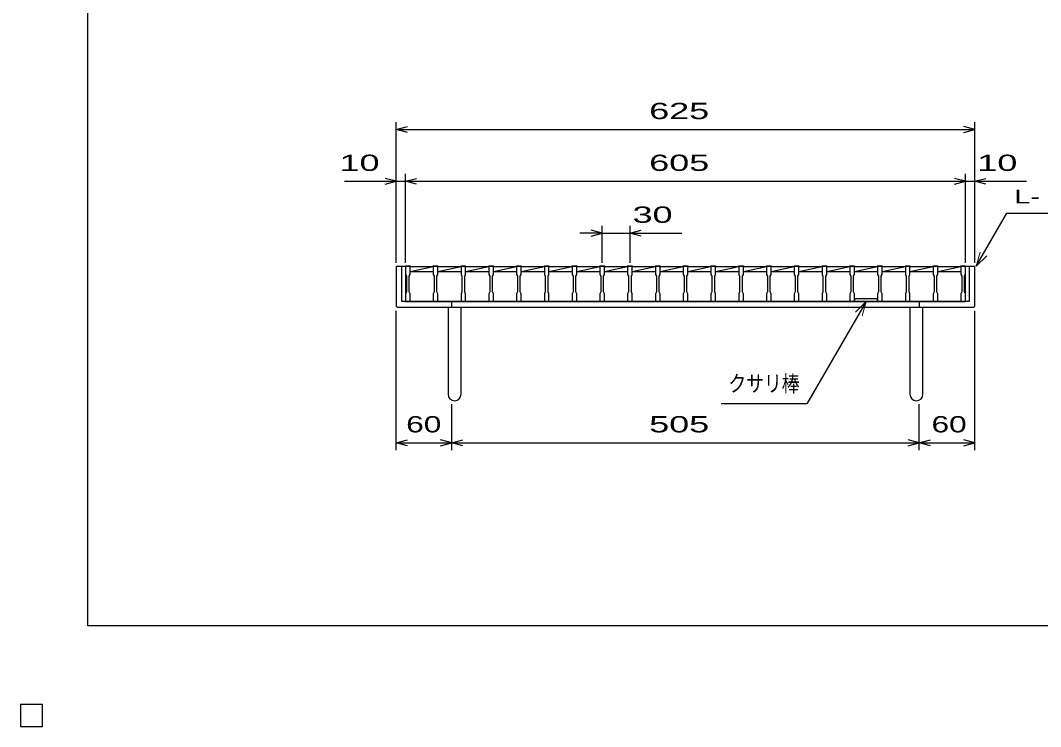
# Model space of a CAD drawing. Units: millimetres, scale not verified. Extents: x -1456 to 1385, y -1026 to 843.
# Drawn here: x -1456 to -354, y -1026 to -263 of the extents above; entities that cross this region are included whole.
import ezdxf
from ezdxf.enums import TextEntityAlignment as Align

# ---------------------------------------------------------------- set-up
doc = ezdxf.new("R2010")
doc.units = ezdxf.units.MM
doc.header["$LTSCALE"] = 8
for name, color, linetype, lineweight in [('0_2', 150, 'Continuous', 25), ('16', 3, 'Continuous', 25), ('19', 6, 'Continuous', 25), ('22', 4, 'Continuous', 25), ('24', 2, 'Continuous', 25), ('32', 4, 'Continuous', 25)]:
    doc.layers.add(name, color=color, linetype=linetype, lineweight=lineweight)
doc.styles.add('ベクトル', font='')
doc.styles.get('ベクトル').set_extended_font_data('ベクトル')

msp = doc.modelspace()

# ---------------------------------------------------------------- linework, layer by layer
at = {"layer": '0_2'}
for p, q in [((-1383.2, -917.2), (-1383.2, 842.8)), ((1384.8, -917.2), (-1383.2, -917.2)), ((-1432, -1002), (-1456, -1002)), ((-1456, -1002), (-1456, -1026)), ((-1432, -1002), (-1456, -1002)), ((-1456, -1002), (-1456, -1026)), ((-1432, -1002), (-1456, -1002)), ((-1456, -1002), (-1456, -1026)), ((-1432, -1002), (-1456, -1002)), ((-1456, -1002), (-1456, -1026)), ((-1432, -1002), (-1456, -1002)), ((-1456, -1002), (-1456, -1026)), ((-1432, -1026), (-1432, -1002)), ((-1432, -1026), (-1432, -1002)), ((-1432, -1026), (-1432, -1002)), ((-1432, -1026), (-1432, -1002)), ((-1432, -1026), (-1432, -1002)), ((-1456, -1026), (-1432, -1026)), ((-1456, -1026), (-1432, -1026)), ((-1456, -1026), (-1432, -1026)), ((-1456, -1026), (-1432, -1026)), ((-1456, -1026), (-1432, -1026))]:
    msp.add_line(p, q, dxfattribs=at)
at = {"layer": '16'}
for p, q in [((-1040, -529), (-1040, -528.3)), ((-1040, -528.3), (-1035, -528.3)), ((-1040, -529), (-1040, -537.5)), ((-1035, -529), (-1040, -529)), ((-1040, -529), (-1040, -567)), ((-1035, -528.3), (-1035, -529)), ((-1035, -537.5), (-1035, -529)), ((-1035, -529), (-1010, -529)), ((-1035, -534.5), (-1010, -529)), ((-1010, -529), (-1010, -528.3)), ((-1010, -528.3), (-1005, -528.3)), ((-1010, -529), (-1010, -537.5)), ((-1005, -529), (-1010, -529)), ((-1005, -528.3), (-1005, -529)), ((-1005, -537.5), (-1005, -529)), ((-1005, -529), (-980, -529)), ((-1005, -534.5), (-980, -529)), ((-980, -529), (-980, -528.3)), ((-980, -528.3), (-975, -528.3)), ((-980, -529), (-980, -537.5)), ((-975, -529), (-980, -529)), ((-975, -528.3), (-975, -529)), ((-975, -537.5), (-975, -529)), ((-975, -529), (-950, -529)), ((-975, -534.5), (-950, -529)), ((-950, -529), (-950, -528.3)), ((-950, -528.3), (-945, -528.3)), ((-950, -529), (-950, -537.5)), ((-945, -529), (-950, -529)), ((-945, -528.3), (-945, -529)), ((-945, -537.5), (-945, -529)), ((-945, -529), (-920, -529)), ((-945, -534.5), (-920, -529)), ((-920, -529), (-920, -528.3)), ((-920, -528.3), (-915, -528.3)), ((-920, -529), (-920, -537.5)), ((-915, -529), (-920, -529)), ((-915, -528.3), (-915, -529)), ((-915, -537.5), (-915, -529)), ((-915, -529), (-890, -529)), ((-915, -534.5), (-890, -529)), ((-890, -529), (-890, -528.3)), ((-890, -528.3), (-885, -528.3)), ((-890, -529), (-890, -537.5)), ((-885, -529), (-890, -529)), ((-885, -528.3), (-885, -529)), ((-885, -537.5), (-885, -529)), ((-885, -529), (-860, -529)), ((-885, -534.5), (-860, -529)), ((-860, -529), (-860, -528.3)), ((-860, -528.3), (-855, -528.3)), ((-860, -529), (-860, -537.5)), ((-855, -529), (-860, -529)), ((-855, -528.3), (-855, -529)), ((-855, -537.5), (-855, -529)), ((-855, -529), (-830, -529)), ((-855, -534.5), (-830, -529)), ((-830, -529), (-830, -528.3)), ((-830, -528.3), (-825, -528.3)), ((-830, -529), (-830, -537.5)), ((-825, -529), (-830, -529)), ((-825, -528.3), (-825, -529)), ((-825, -537.5), (-825, -529)), ((-825, -529), (-800, -529)), ((-825, -534.5), (-800, -529)), ((-800, -529), (-800, -528.3)), ((-800, -528.3), (-795, -528.3)), ((-800, -529), (-800, -537.5)), ((-795, -529), (-800, -529)), ((-795, -528.3), (-795, -529)), ((-795, -537.5), (-795, -529)), ((-795, -529), (-770, -529)), ((-795, -534.5), (-770, -529)), ((-770, -529), (-770, -528.3)), ((-770, -528.3), (-765, -528.3)), ((-770, -529), (-770, -537.5)), ((-765, -529), (-770, -529)), ((-765, -528.3), (-765, -529)), ((-765, -537.5), (-765, -529)), ((-765, -529), (-740, -529)), ((-765, -534.5), (-740, -529)), ((-740, -529), (-740, -528.3)), ((-740, -528.3), (-735, -528.3)), ((-740, -529), (-740, -537.5)), ((-735, -529), (-740, -529)), ((-735, -528.3), (-735, -529)), ((-735, -537.5), (-735, -529)), ((-735, -529), (-710, -529)), ((-735, -534.5), (-710, -529)), ((-710, -529), (-710, -528.3)), ((-710, -528.3), (-705, -528.3)), ((-710, -529), (-710, -537.5)), ((-705, -529), (-710, -529)), ((-705, -528.3), (-705, -529)), ((-705, -537.5), (-705, -529)), ((-705, -529), (-680, -529)), ((-705, -534.5), (-680, -529)), ((-680, -529), (-680, -528.3)), ((-680, -528.3), (-675, -528.3)), ((-680, -529), (-680, -537.5)), ((-675, -529), (-680, -529)), ((-675, -528.3), (-675, -529)), ((-675, -537.5), (-675, -529)), ((-675, -529), (-650, -529)), ((-675, -534.5), (-650, -529)), ((-650, -529), (-650, -528.3)), ((-650, -528.3), (-645, -528.3)), ((-650, -529), (-650, -537.5)), ((-645, -529), (-650, -529)), ((-645, -528.3), (-645, -529)), ((-645, -537.5), (-645, -529)), ((-645, -529), (-620, -529)), ((-645, -534.5), (-620, -529)), ((-620, -529), (-620, -528.3)), ((-620, -528.3), (-615, -528.3)), ((-620, -529), (-620, -537.5)), ((-615, -529), (-620, -529)), ((-615, -528.3), (-615, -529)), ((-615, -537.5), (-615, -529)), ((-615, -529), (-590, -529)), ((-615, -534.5), (-590, -529)), ((-590, -529), (-590, -528.3)), ((-590, -528.3), (-585, -528.3)), ((-590, -529), (-590, -537.5)), ((-585, -529), (-590, -529)), ((-585, -528.3), (-585, -529)), ((-585, -537.5), (-585, -529)), ((-585, -529), (-560, -529)), ((-585, -534.5), (-560, -529)), ((-560, -529), (-560, -528.3)), ((-560, -528.3), (-555, -528.3)), ((-560, -529), (-560, -537.5)), ((-555, -529), (-560, -529)), ((-555, -528.3), (-555, -529)), ((-555, -537.5), (-555, -529)), ((-555, -529), (-530, -529)), ((-555, -534.5), (-530, -529)), ((-530, -529), (-530, -528.3)), ((-530, -528.3), (-525, -528.3)), ((-530, -529), (-530, -537.5)), ((-525, -529), (-530, -529)), ((-525, -528.3), (-525, -529)), ((-525, -537.5), (-525, -529)), ((-525, -529), (-500, -529)), ((-525, -534.5), (-500, -529)), ((-500, -529), (-500, -528.3)), ((-500, -528.3), (-495, -528.3)), ((-500, -529), (-500, -537.5)), ((-495, -529), (-500, -529)), ((-495, -528.3), (-495, -529)), ((-495, -537.5), (-495, -529)), ((-495, -529), (-470, -529)), ((-495, -534.5), (-470, -529)), ((-470, -529), (-470, -528.3)), ((-470, -528.3), (-465, -528.3)), ((-470, -529), (-470, -537.5)), ((-465, -529), (-470, -529)), ((-465, -528.3), (-465, -529)), ((-465, -537.5), (-465, -529)), ((-465, -529), (-440, -529)), ((-465, -534.5), (-440, -529)), ((-440, -529), (-440, -528.3)), ((-440, -528.3), (-435, -528.3)), ((-440, -529), (-440, -537.5)), ((-435, -529), (-440, -529)), ((-435, -528.3), (-435, -529)), ((-435, -537.5), (-435, -529)), ((-435, -567), (-435, -529)), ((-1040, -537.5), (-1039, -539.5)), ((-1039, -539.5), (-1039, -556.5)), ((-1036, -539.5), (-1035, -537.5)), ((-1036, -556.5), (-1036, -539.5)), ((-1035, -534.5), (-1010, -534.5)), ((-1010, -537.5), (-1009, -539.5)), ((-1009, -539.5), (-1009, -556.5)), ((-1006, -539.5), (-1005, -537.5)), ((-1006, -556.5), (-1006, -539.5)), ((-1005, -534.5), (-980, -534.5)), ((-980, -537.5), (-979, -539.5)), ((-979, -539.5), (-979, -556.5)), ((-976, -539.5), (-975, -537.5)), ((-976, -556.5), (-976, -539.5)), ((-975, -534.5), (-950, -534.5)), ((-950, -537.5), (-949, -539.5)), ((-949, -539.5), (-949, -556.5)), ((-946, -539.5), (-945, -537.5)), ((-946, -556.5), (-946, -539.5)), ((-945, -534.5), (-920, -534.5)), ((-920, -537.5), (-919, -539.5)), ((-919, -539.5), (-919, -556.5)), ((-916, -539.5), (-915, -537.5)), ((-916, -556.5), (-916, -539.5)), ((-915, -534.5), (-890, -534.5)), ((-890, -537.5), (-889, -539.5)), ((-889, -539.5), (-889, -556.5)), ((-886, -539.5), (-885, -537.5)), ((-886, -556.5), (-886, -539.5)), ((-885, -534.5), (-860, -534.5)), ((-860, -537.5), (-859, -539.5)), ((-859, -539.5), (-859, -556.5)), ((-856, -539.5), (-855, -537.5)), ((-856, -556.5), (-856, -539.5)), ((-855, -534.5), (-830, -534.5)), ((-830, -537.5), (-829, -539.5)), ((-829, -539.5), (-829, -556.5)), ((-826, -539.5), (-825, -537.5)), ((-826, -556.5), (-826, -539.5)), ((-825, -534.5), (-800, -534.5)), ((-800, -537.5), (-799, -539.5)), ((-799, -539.5), (-799, -556.5)), ((-796, -539.5), (-795, -537.5)), ((-796, -556.5), (-796, -539.5)), ((-795, -534.5), (-770, -534.5)), ((-770, -537.5), (-769, -539.5)), ((-769, -539.5), (-769, -556.5)), ((-766, -539.5), (-765, -537.5)), ((-766, -556.5), (-766, -539.5)), ((-765, -534.5), (-740, -534.5)), ((-740, -537.5), (-739, -539.5)), ((-739, -539.5), (-739, -556.5)), ((-736, -539.5), (-735, -537.5)), ((-736, -556.5), (-736, -539.5)), ((-735, -534.5), (-710, -534.5)), ((-710, -537.5), (-709, -539.5)), ((-709, -539.5), (-709, -556.5)), ((-706, -539.5), (-705, -537.5)), ((-706, -556.5), (-706, -539.5)), ((-705, -534.5), (-680, -534.5)), ((-680, -537.5), (-679, -539.5)), ((-679, -539.5), (-679, -556.5)), ((-676, -539.5), (-675, -537.5)), ((-676, -556.5), (-676, -539.5)), ((-675, -534.5), (-650, -534.5)), ((-650, -537.5), (-649, -539.5)), ((-649, -539.5), (-649, -556.5)), ((-646, -539.5), (-645, -537.5)), ((-646, -556.5), (-646, -539.5)), ((-645, -534.5), (-620, -534.5)), ((-620, -537.5), (-619, -539.5)), ((-619, -539.5), (-619, -556.5)), ((-616, -539.5), (-615, -537.5)), ((-616, -556.5), (-616, -539.5)), ((-615, -534.5), (-590, -534.5)), ((-590, -537.5), (-589, -539.5)), ((-589, -539.5), (-589, -556.5)), ((-586, -539.5), (-585, -537.5)), ((-586, -556.5), (-586, -539.5)), ((-585, -534.5), (-560, -534.5)), ((-560, -537.5), (-559, -539.5)), ((-559, -539.5), (-559, -556.5)), ((-556, -539.5), (-555, -537.5)), ((-556, -556.5), (-556, -539.5)), ((-555, -534.5), (-530, -534.5)), ((-530, -537.5), (-529, -539.5)), ((-529, -539.5), (-529, -556.5)), ((-526, -539.5), (-525, -537.5)), ((-526, -556.5), (-526, -539.5)), ((-525, -534.5), (-500, -534.5)), ((-500, -537.5), (-499, -539.5)), ((-499, -539.5), (-499, -556.5)), ((-496, -539.5), (-495, -537.5)), ((-496, -556.5), (-496, -539.5)), ((-495, -534.5), (-470, -534.5)), ((-470, -537.5), (-469, -539.5)), ((-469, -539.5), (-469, -556.5)), ((-466, -539.5), (-465, -537.5)), ((-466, -556.5), (-466, -539.5)), ((-465, -534.5), (-440, -534.5)), ((-440, -537.5), (-439, -539.5)), ((-439, -539.5), (-439, -556.5)), ((-436, -539.5), (-435, -537.5)), ((-436, -556.5), (-436, -539.5)), ((-1039, -556.5), (-1040, -558.5)), ((-1040, -558.5), (-1040, -567)), ((-1035, -558.5), (-1036, -556.5)), ((-1035, -567), (-1035, -558.5)), ((-1009, -556.5), (-1010, -558.5)), ((-1010, -558.5), (-1010, -567)), ((-1005, -558.5), (-1006, -556.5)), ((-1005, -567), (-1005, -558.5)), ((-979, -556.5), (-980, -558.5)), ((-980, -558.5), (-980, -567)), ((-975, -558.5), (-976, -556.5)), ((-975, -567), (-975, -558.5)), ((-949, -556.5), (-950, -558.5)), ((-950, -558.5), (-950, -567)), ((-945, -558.5), (-946, -556.5)), ((-945, -567), (-945, -558.5)), ((-919, -556.5), (-920, -558.5)), ((-920, -558.5), (-920, -567)), ((-915, -558.5), (-916, -556.5)), ((-915, -567), (-915, -558.5)), ((-889, -556.5), (-890, -558.5)), ((-890, -558.5), (-890, -567)), ((-885, -558.5), (-886, -556.5)), ((-885, -567), (-885, -558.5)), ((-859, -556.5), (-860, -558.5)), ((-860, -558.5), (-860, -567)), ((-855, -558.5), (-856, -556.5)), ((-855, -567), (-855, -558.5)), ((-829, -556.5), (-830, -558.5)), ((-830, -558.5), (-830, -567)), ((-825, -558.5), (-826, -556.5)), ((-825, -567), (-825, -558.5)), ((-799, -556.5), (-800, -558.5)), ((-800, -558.5), (-800, -567)), ((-795, -558.5), (-796, -556.5)), ((-795, -567), (-795, -558.5)), ((-769, -556.5), (-770, -558.5)), ((-770, -558.5), (-770, -567)), ((-765, -558.5), (-766, -556.5)), ((-765, -567), (-765, -558.5)), ((-739, -556.5), (-740, -558.5)), ((-740, -558.5), (-740, -567)), ((-735, -558.5), (-736, -556.5)), ((-735, -567), (-735, -558.5)), ((-709, -556.5), (-710, -558.5)), ((-710, -558.5), (-710, -567)), ((-705, -558.5), (-706, -556.5)), ((-705, -567), (-705, -558.5)), ((-679, -556.5), (-680, -558.5)), ((-680, -558.5), (-680, -567)), ((-675, -558.5), (-676, -556.5)), ((-675, -567), (-675, -558.5)), ((-649, -556.5), (-650, -558.5)), ((-650, -558.5), (-650, -567)), ((-645, -558.5), (-646, -556.5)), ((-645, -567), (-645, -558.5)), ((-619, -556.5), (-620, -558.5)), ((-620, -558.5), (-620, -567)), ((-615, -558.5), (-616, -556.5)), ((-615, -567), (-615, -558.5)), ((-589, -556.5), (-590, -558.5)), ((-590, -558.5), (-590, -567)), ((-585, -558.5), (-586, -556.5)), ((-585, -567), (-585, -558.5)), ((-559, -556.5), (-560, -558.5)), ((-560, -558.5), (-560, -567)), ((-555, -558.5), (-556, -556.5)), ((-555, -567), (-555, -558.5)), ((-529, -556.5), (-530, -558.5)), ((-530, -558.5), (-530, -567)), ((-525, -558.5), (-526, -556.5)), ((-525, -567), (-525, -558.5)), ((-499, -556.5), (-500, -558.5)), ((-500, -558.5), (-500, -567)), ((-495, -558.5), (-496, -556.5)), ((-495, -567), (-495, -558.5)), ((-469, -556.5), (-470, -558.5)), ((-470, -558.5), (-470, -567)), ((-465, -558.5), (-466, -556.5)), ((-465, -567), (-465, -558.5)), ((-439, -556.5), (-440, -558.5)), ((-440, -558.5), (-440, -567)), ((-435, -558.5), (-436, -556.5)), ((-435, -567), (-435, -558.5)), ((-1040, -567), (-1035, -567)), ((-1035, -567), (-1010, -567)), ((-1010, -567), (-1005, -567)), ((-1005, -567), (-980, -567)), ((-980, -567), (-975, -567)), ((-975, -567), (-950, -567)), ((-950, -567), (-945, -567)), ((-945, -567), (-920, -567)), ((-920, -567), (-915, -567)), ((-915, -567), (-890, -567)), ((-890, -567), (-885, -567)), ((-885, -567), (-860, -567)), ((-860, -567), (-855, -567)), ((-855, -567), (-830, -567)), ((-830, -567), (-825, -567)), ((-825, -567), (-800, -567)), ((-800, -567), (-795, -567)), ((-795, -567), (-770, -567)), ((-770, -567), (-765, -567)), ((-765, -567), (-740, -567)), ((-740, -567), (-735, -567)), ((-735, -567), (-710, -567)), ((-710, -567), (-705, -567)), ((-705, -567), (-680, -567)), ((-680, -567), (-675, -567)), ((-675, -567), (-650, -567)), ((-650, -567), (-645, -567)), ((-645, -567), (-620, -567)), ((-620, -567), (-615, -567)), ((-615, -567), (-590, -567)), ((-590, -567), (-585, -567)), ((-585, -567), (-560, -567)), ((-560, -567), (-555, -567)), ((-555, -567), (-530, -567)), ((-530, -567), (-525, -567)), ((-525, -567), (-500, -567)), ((-500, -567), (-495, -567)), ((-495, -567), (-470, -567)), ((-470, -567), (-465, -567)), ((-465, -567), (-440, -567)), ((-440, -567), (-435, -567)), ((-1432, -1002), (-1456, -1002)), ((-1456, -1002), (-1456, -1026)), ((-1432, -1002), (-1456, -1002)), ((-1456, -1002), (-1456, -1026)), ((-1432, -1002), (-1456, -1002)), ((-1456, -1002), (-1456, -1026)), ((-1432, -1002), (-1456, -1002)), ((-1456, -1002), (-1456, -1026)), ((-1432, -1002), (-1456, -1002)), ((-1456, -1002), (-1456, -1026)), ((-1432, -1026), (-1432, -1002)), ((-1432, -1026), (-1432, -1002)), ((-1432, -1026), (-1432, -1002)), ((-1432, -1026), (-1432, -1002)), ((-1432, -1026), (-1432, -1002)), ((-1456, -1026), (-1432, -1026)), ((-1456, -1026), (-1432, -1026)), ((-1456, -1026), (-1432, -1026)), ((-1456, -1026), (-1432, -1026)), ((-1456, -1026), (-1432, -1026))]:
    msp.add_line(p, q, dxfattribs=at)
at = {"layer": '19'}
for p, q in [((-1040, -529), (-1050, -529)), ((-1050, -529), (-1050, -572)), ((-1044, -567), (-1044, -529)), ((-425, -529), (-435, -529)), ((-431, -529), (-431, -567)), ((-425, -572), (-425, -529)), ((-1050, -572), (-1049, -573)), ((-1049, -573), (-426, -573)), ((-431, -567), (-1044, -567)), ((-994, -573), (-994, -667)), ((-990, -573), (-990, -567)), ((-980, -667), (-980, -573)), ((-495, -573), (-495, -667)), ((-485, -567), (-485, -573)), ((-481, -667), (-481, -573)), ((-426, -573), (-425, -572))]:
    msp.add_line(p, q, dxfattribs=at)
at = {"layer": '19', "color": 4}
for p, q in [((-542.5, -567), (-606.313, -677.527)), ((-606.313, -677.527), (-699.113, -677.527))]:
    msp.add_line(p, q, dxfattribs=at)
at = {"layer": '19', "color": 3}
for p, q in [((-530, -564), (-555, -564)), ((-555, -564), (-555, -567)), ((-555, -567), (-530, -567)), ((-530, -567), (-530, -564))]:
    msp.add_line(p, q, dxfattribs=at)
at = {"layer": '19', "color": 4, "lineweight": 13}
for p, q in [((-542.5, -567), (-553.814, -578.314)), ((-546.641, -582.455), (-542.5, -567))]:
    msp.add_line(p, q, dxfattribs=at)
at = {"layer": '19'}
for centre in [(-987, -667), (-488, -667)]:
    msp.add_arc(centre, 7, 180, 0, dxfattribs=at)
at = {"layer": '22'}
for p, q in [((-1050, -525), (-1050, -373)), ((-425, -525), (-425, -373)), ((-1050, -381), (-1038, -377.8)), ((-1038, -384.2), (-1050, -381)), ((-1050, -381), (-425, -381)), ((-425, -381), (-437, -377.8)), ((-437, -384.2), (-425, -381)), ((-1050, -525), (-1050, -429)), ((-1040, -525), (-1040, -429)), ((-435, -525), (-435, -429)), ((-425, -525), (-425, -429)), ((-1106, -437), (-1050, -437)), ((-1050, -437), (-1062, -433.8)), ((-1062, -440.2), (-1050, -437)), ((-1050, -437), (-1040, -437)), ((-1040, -437), (-1028, -433.8)), ((-1028, -440.2), (-1040, -437)), ((-1040, -437), (-435, -437)), ((-435, -437), (-447, -433.8)), ((-447, -440.2), (-435, -437)), ((-435, -437), (-425, -437)), ((-425, -437), (-413, -433.8)), ((-413, -440.2), (-425, -437)), ((-425, -437), (-369, -437)), ((-423.435, -528.834), (-390.309, -471.459)), ((-390.309, -471.459), (-224.37, -471.459)), ((-827.5, -493), (-851.5, -493)), ((-827.5, -493), (-839.5, -489.8)), ((-839.5, -496.2), (-827.5, -493)), ((-827.5, -525), (-827.5, -485)), ((-827.5, -493), (-797.5, -493)), ((-797.5, -485), (-797.5, -525)), ((-797.5, -493), (-785.5, -489.8)), ((-785.5, -496.2), (-797.5, -493)), ((-797.5, -493), (-741.5, -493)), ((-1050, -727.4), (-1050, -577)), ((-425, -727.4), (-425, -577)), ((-990, -727.4), (-990, -677.8)), ((-485, -727.4), (-485, -677.8)), ((-1050, -719.4), (-1038, -716.2)), ((-990, -719.4), (-1002, -716.2)), ((-990, -719.4), (-978, -716.2)), ((-485, -719.4), (-497, -716.2)), ((-485, -719.4), (-473, -716.2)), ((-425, -719.4), (-437, -716.2)), ((-1038, -722.6), (-1050, -719.4)), ((-1050, -719.4), (-990, -719.4)), ((-1002, -722.6), (-990, -719.4)), ((-978, -722.6), (-990, -719.4)), ((-990, -719.4), (-485, -719.4)), ((-497, -722.6), (-485, -719.4)), ((-473, -722.6), (-485, -719.4)), ((-485, -719.4), (-425, -719.4)), ((-437, -722.6), (-425, -719.4))]:
    msp.add_line(p, q, dxfattribs=at)
at = {"layer": '22', "lineweight": 13}
for p, q in [((-419.294, -513.38), (-423.435, -528.834)), ((-423.435, -528.834), (-412.121, -517.521))]:
    msp.add_line(p, q, dxfattribs=at)
at = {"layer": '22', "color": 2}
for p, q in [((-1432, -1002), (-1456, -1002)), ((-1456, -1002), (-1456, -1026)), ((-1432, -1002), (-1456, -1002)), ((-1456, -1002), (-1456, -1026)), ((-1432, -1002), (-1456, -1002)), ((-1456, -1002), (-1456, -1026)), ((-1432, -1026), (-1432, -1002)), ((-1432, -1026), (-1432, -1002)), ((-1432, -1026), (-1432, -1002)), ((-1456, -1026), (-1432, -1026)), ((-1456, -1026), (-1432, -1026)), ((-1456, -1026), (-1432, -1026))]:
    msp.add_line(p, q, dxfattribs=at)
at = {"layer": '24', "color": 4}
for p, q in [((-1432, -1002), (-1456, -1002)), ((-1456, -1002), (-1456, -1026)), ((-1432, -1002), (-1456, -1002)), ((-1456, -1002), (-1456, -1026)), ((-1432, -1002), (-1456, -1002)), ((-1456, -1002), (-1456, -1026)), ((-1432, -1026), (-1432, -1002)), ((-1432, -1026), (-1432, -1002)), ((-1432, -1026), (-1432, -1002)), ((-1456, -1026), (-1432, -1026)), ((-1456, -1026), (-1432, -1026)), ((-1456, -1026), (-1432, -1026))]:
    msp.add_line(p, q, dxfattribs=at)
at = {"layer": '32'}
for p, q in [((-1432, -1002), (-1456, -1002)), ((-1456, -1002), (-1456, -1026)), ((-1432, -1002), (-1456, -1002)), ((-1456, -1002), (-1456, -1026)), ((-1432, -1002), (-1456, -1002)), ((-1456, -1002), (-1456, -1026)), ((-1432, -1002), (-1456, -1002)), ((-1456, -1002), (-1456, -1026)), ((-1432, -1002), (-1456, -1002)), ((-1456, -1002), (-1456, -1026)), ((-1432, -1026), (-1432, -1002)), ((-1432, -1026), (-1432, -1002)), ((-1432, -1026), (-1432, -1002)), ((-1432, -1026), (-1432, -1002)), ((-1432, -1026), (-1432, -1002)), ((-1456, -1026), (-1432, -1026)), ((-1456, -1026), (-1432, -1026)), ((-1456, -1026), (-1432, -1026)), ((-1456, -1026), (-1432, -1026)), ((-1456, -1026), (-1432, -1026))]:
    msp.add_line(p, q, dxfattribs=at)

# ---------------------------------------------------------------- texts
at = {"layer": '19', "color": 2, "style": 'ベクトル', "width": 0.8}
msp.add_text('クサリ棒', height=17.6, dxfattribs=at).set_placement((-614.313, -669.527), align=Align.BOTTOM_RIGHT)
at = {"layer": '22', "color": 2, "style": 'ベクトル'}
for s, height, width, p in [(' 625 ', 17.6, 1.65, (-787.5, -361)), (' 10 ', 17.6, 1.65, (-1122, -417)), (' 605 ', 17.6, 1.65, (-787.5, -417)), (' 10 ', 17.6, 1.65, (-433, -417)), ('L-', 14.66, 1.6, (-382.309, -453.459)), (' 30 ', 17.6, 1.65, (-805.5, -473)), ('60', 17.6, 1.45, (-1039.239, -699.4)), (' 505', 17.6, 1.65, (-787.5, -699.4)), ('60', 17.6, 1.45, (-471.739, -699.4))]:
    msp.add_text(s, height=height, dxfattribs=dict(at, width=width)).set_placement(p, align=Align.MIDDLE_LEFT)

doc.saveas('drawing.dxf')
